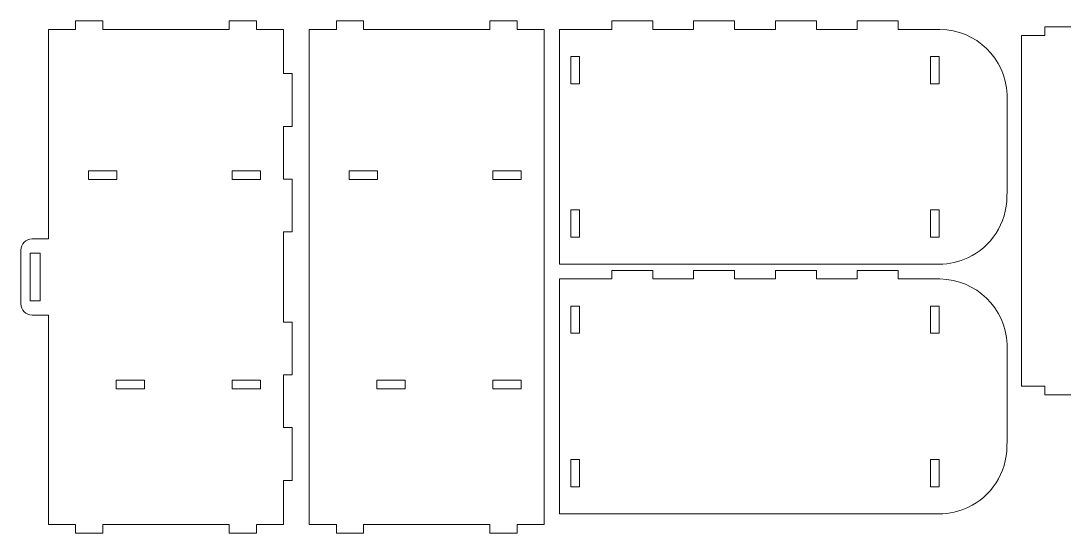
# Model space of a CAD drawing. Header units: millimetres. Extents: x -253 to 334, y -87 to 330.
# Drawn here: x -253.4 to 114.9, y -44.7 to 136.3 of the extents above; entities that cross this region are included whole.
import ezdxf

# ---------------------------------------------------------------- set-up
doc = ezdxf.new("R2010")
doc.units = ezdxf.units.MM
doc.header["$MEASUREMENT"] = 0
doc.layers.add('layer 1', color=7, linetype='Continuous')

msp = doc.modelspace()

# ---------------------------------------------------------------- linework, layer by layer
at = {"layer": 'layer 1', "color": 250, "lineweight": 9}
for points, knots in [([(-157.6151, 80.3692), (-157.6151, 80.3692), (-157.6151, 61.7329), (-157.6151, 61.7329), (-157.6151, 61.7329), (-157.6151, 61.7329), (-160.6151, 61.7329), (-160.6151, 61.7329), (-160.6151, 61.7329), (-160.6151, 61.7329), (-160.6151, 45.7783), (-160.6151, 45.7783), (-160.6151, 45.7783), (-160.6151, 45.7783), (-160.6151, 29.8239), (-160.6151, 29.8239), (-160.6151, 29.8239), (-160.6151, 29.8239), (-157.6151, 29.8239), (-157.6151, 29.8239), (-157.6151, 29.8239), (-157.6151, 29.8239), (-157.6151, 11.1875), (-157.6151, 11.1875), (-157.6151, 11.1875), (-157.6151, 11.1875), (-160.6151, 11.1875), (-160.6151, 11.1875), (-160.6151, 11.1875), (-160.6151, 11.1875), (-160.6151, -7.4489), (-160.6151, -7.4489), (-160.6151, -7.4489), (-160.6151, -7.4489), (-157.6151, -7.4489), (-157.6151, -7.4489), (-157.6151, -7.4489), (-157.6151, -7.4489), (-157.6151, -26.0852), (-157.6151, -26.0852), (-157.6151, -26.0852), (-157.6151, -26.0852), (-160.6151, -26.0852), (-160.6151, -26.0852), (-160.6151, -26.0852), (-160.6151, -26.0852), (-160.6151, -41.7216), (-160.6151, -41.7216), (-160.6151, -41.7216), (-160.6151, -41.7216), (-170.2151, -41.7216), (-170.2151, -41.7216), (-170.2151, -41.7216), (-170.2151, -41.7216), (-170.2151, -44.7216), (-170.2151, -44.7216), (-170.2151, -44.7216), (-170.2151, -44.7216), (-179.8151, -44.7216), (-179.8151, -44.7216), (-179.8151, -44.7216), (-179.8151, -44.7216), (-179.8151, -41.7216), (-179.8151, -41.7216), (-179.8151, -41.7216), (-179.8151, -41.7216), (-224.4151, -41.7216), (-224.4151, -41.7216), (-224.4151, -41.7216), (-224.4151, -41.7216), (-224.4151, -44.7216), (-224.4151, -44.7216), (-224.4151, -44.7216), (-224.4151, -44.7216), (-234.0151, -44.7216), (-234.0151, -44.7216), (-234.0151, -44.7216), (-234.0151, -44.7216), (-234.0151, -41.7216), (-234.0151, -41.7216), (-234.0151, -41.7216), (-234.0151, -41.7216), (-243.6151, -41.7216), (-243.6151, -41.7216), (-243.6151, -41.7216), (-243.6151, -41.7216), (-243.6151, 32.2848), (-243.6151, 32.2848), (-243.6151, 32.2848), (-243.6151, 32.2848), (-249.354, 32.2848), (-249.354, 32.2848), (-249.354, 32.2848), (-251.554, 32.2848), (-253.354, 34.0849), (-253.354, 36.2848), (-253.354, 36.2848), (-253.354, 36.2848), (-253.354, 55.2718), (-253.354, 55.2718), (-253.354, 55.2718), (-253.354, 57.4717), (-251.5539, 59.2718), (-249.354, 59.2718), (-249.354, 59.2718), (-249.354, 59.2718), (-243.6151, 59.2718), (-243.6151, 59.2718), (-243.6151, 59.2718), (-243.6151, 59.2718), (-243.6151, 133.2783), (-243.6151, 133.2783), (-243.6151, 133.2783), (-243.6151, 133.2783), (-234.0151, 133.2783), (-234.0151, 133.2783), (-234.0151, 133.2783), (-234.0151, 133.2783), (-234.0151, 136.2783), (-234.0151, 136.2783), (-234.0151, 136.2783), (-234.0151, 136.2783), (-224.4151, 136.2783), (-224.4151, 136.2783), (-224.4151, 136.2783), (-224.4151, 136.2783), (-224.4151, 133.2783), (-224.4151, 133.2783), (-224.4151, 133.2783), (-224.4151, 133.2783), (-179.8151, 133.2783), (-179.8151, 133.2783), (-179.8151, 133.2783), (-179.8151, 133.2783), (-179.8151, 136.2783), (-179.8151, 136.2783), (-179.8151, 136.2783), (-179.8151, 136.2783), (-170.2151, 136.2783), (-170.2151, 136.2783), (-170.2151, 136.2783), (-170.2151, 136.2783), (-170.2151, 133.2783), (-170.2151, 133.2783), (-170.2151, 133.2783), (-170.2151, 133.2783), (-160.6151, 133.2783), (-160.6151, 133.2783), (-160.6151, 133.2783), (-160.6151, 133.2783), (-160.6151, 117.6419), (-160.6151, 117.6419), (-160.6151, 117.6419), (-160.6151, 117.6419), (-157.6151, 117.6419), (-157.6151, 117.6419), (-157.6151, 117.6419), (-157.6151, 117.6419), (-157.6151, 99.0056), (-157.6151, 99.0056), (-157.6151, 99.0056), (-157.6151, 99.0056), (-160.6151, 99.0056), (-160.6151, 99.0056), (-160.6151, 99.0056), (-160.6151, 99.0056), (-160.6151, 80.3692), (-160.6151, 80.3692), (-160.6151, 80.3692), (-160.6151, 80.3692), (-157.6151, 80.3692), (-157.6151, 80.3692)], [0, 0, 0, 0, 0.02272727, 0.02272727, 0.02272727, 0.02272727, 0.04545455, 0.04545455, 0.04545455, 0.04545455, 0.06818182, 0.06818182, 0.06818182, 0.06818182, 0.09090909, 0.09090909, 0.09090909, 0.09090909, 0.11363636, 0.11363636, 0.11363636, 0.11363636, 0.13636364, 0.13636364, 0.13636364, 0.13636364, 0.15909091, 0.15909091, 0.15909091, 0.15909091, 0.18181818, 0.18181818, 0.18181818, 0.18181818, 0.20454545, 0.20454545, 0.20454545, 0.20454545, 0.22727273, 0.22727273, 0.22727273, 0.22727273, 0.25, 0.25, 0.25, 0.25, 0.27272727, 0.27272727, 0.27272727, 0.27272727, 0.29545455, 0.29545455, 0.29545455, 0.29545455, 0.31818182, 0.31818182, 0.31818182, 0.31818182, 0.34090909, 0.34090909, 0.34090909, 0.34090909, 0.36363636, 0.36363636, 0.36363636, 0.36363636, 0.38636364, 0.38636364, 0.38636364, 0.38636364, 0.40909091, 0.40909091, 0.40909091, 0.40909091, 0.43181818, 0.43181818, 0.43181818, 0.43181818, 0.45454545, 0.45454545, 0.45454545, 0.45454545, 0.47727273, 0.47727273, 0.47727273, 0.47727273, 0.5, 0.5, 0.5, 0.5, 0.52272727, 0.52272727, 0.52272727, 0.52272727, 0.54545455, 0.54545455, 0.54545455, 0.54545455, 0.56818182, 0.56818182, 0.56818182, 0.56818182, 0.59090909, 0.59090909, 0.59090909, 0.59090909, 0.61363636, 0.61363636, 0.61363636, 0.61363636, 0.63636364, 0.63636364, 0.63636364, 0.63636364, 0.65909091, 0.65909091, 0.65909091, 0.65909091, 0.68181818, 0.68181818, 0.68181818, 0.68181818, 0.70454545, 0.70454545, 0.70454545, 0.70454545, 0.72727273, 0.72727273, 0.72727273, 0.72727273, 0.75, 0.75, 0.75, 0.75, 0.77272727, 0.77272727, 0.77272727, 0.77272727, 0.79545455, 0.79545455, 0.79545455, 0.79545455, 0.81818182, 0.81818182, 0.81818182, 0.81818182, 0.84090909, 0.84090909, 0.84090909, 0.84090909, 0.86363636, 0.86363636, 0.86363636, 0.86363636, 0.88636364, 0.88636364, 0.88636364, 0.88636364, 0.90909091, 0.90909091, 0.90909091, 0.90909091, 0.93181818, 0.93181818, 0.93181818, 0.93181818, 0.95454545, 0.95454545, 0.95454545, 0.95454545, 1, 1, 1, 1]), ([(-151.6024, 133.2783), (-151.6024, 133.2783), (-151.6024, 59.2718), (-151.6024, 59.2718), (-151.6024, 59.2718), (-151.6024, 59.2718), (-151.6024, 32.2848), (-151.6024, 32.2848), (-151.6024, 32.2848), (-151.6024, 32.2848), (-151.6024, -41.7216), (-151.6024, -41.7216), (-151.6024, -41.7216), (-151.6024, -41.7216), (-142.0024, -41.7216), (-142.0024, -41.7216), (-142.0024, -41.7216), (-142.0024, -41.7216), (-142.0024, -44.7216), (-142.0024, -44.7216), (-142.0024, -44.7216), (-142.0024, -44.7216), (-132.4024, -44.7216), (-132.4024, -44.7216), (-132.4024, -44.7216), (-132.4024, -44.7216), (-132.4024, -41.7216), (-132.4024, -41.7216), (-132.4024, -41.7216), (-132.4024, -41.7216), (-87.8024, -41.7216), (-87.8024, -41.7216), (-87.8024, -41.7216), (-87.8024, -41.7216), (-87.8024, -44.7216), (-87.8024, -44.7216), (-87.8024, -44.7216), (-87.8024, -44.7216), (-78.2024, -44.7216), (-78.2024, -44.7216), (-78.2024, -44.7216), (-78.2024, -44.7216), (-78.2024, -41.7216), (-78.2024, -41.7216), (-78.2024, -41.7216), (-78.2024, -41.7216), (-68.6024, -41.7215), (-68.6024, -41.7215), (-68.6024, -41.7215), (-68.6024, -41.7215), (-68.6024, -26.0852), (-68.6024, -26.0852), (-68.6024, -26.0852), (-68.6024, -26.0852), (-68.6024, -7.4489), (-68.6024, -7.4489), (-68.6024, -7.4489), (-68.6024, -7.4489), (-68.6024, 11.1875), (-68.6024, 11.1875), (-68.6024, 11.1875), (-68.6024, 11.1875), (-68.6024, 29.8239), (-68.6024, 29.8239), (-68.6024, 29.8239), (-68.6024, 29.8239), (-68.6024, 61.7329), (-68.6024, 61.7329), (-68.6024, 61.7329), (-68.6024, 61.7329), (-68.6024, 80.3692), (-68.6024, 80.3692), (-68.6024, 80.3692), (-68.6024, 80.3692), (-68.6024, 99.0056), (-68.6024, 99.0056), (-68.6024, 99.0056), (-68.6024, 99.0056), (-68.6024, 117.6419), (-68.6024, 117.6419), (-68.6024, 117.6419), (-68.6024, 117.6419), (-68.6024, 133.2783), (-68.6024, 133.2783), (-68.6024, 133.2783), (-68.6024, 133.2783), (-78.2024, 133.2783), (-78.2024, 133.2783), (-78.2024, 133.2783), (-78.2024, 133.2783), (-78.2024, 136.2783), (-78.2024, 136.2783), (-78.2024, 136.2783), (-78.2024, 136.2783), (-87.8024, 136.2783), (-87.8024, 136.2783), (-87.8024, 136.2783), (-87.8024, 136.2783), (-87.8024, 133.2783), (-87.8024, 133.2783), (-87.8024, 133.2783), (-87.8024, 133.2783), (-132.4024, 133.2783), (-132.4024, 133.2783), (-132.4024, 133.2783), (-132.4024, 133.2783), (-132.4024, 136.2783), (-132.4024, 136.2783), (-132.4024, 136.2783), (-132.4024, 136.2783), (-142.0024, 136.2783), (-142.0024, 136.2783), (-142.0024, 136.2783), (-142.0024, 136.2783), (-142.0024, 133.2783), (-142.0024, 133.2783), (-142.0024, 133.2783), (-142.0024, 133.2783), (-151.6024, 133.2783), (-151.6024, 133.2783)], [0, 0, 0, 0, 0.03225806, 0.03225806, 0.03225806, 0.03225806, 0.06451613, 0.06451613, 0.06451613, 0.06451613, 0.09677419, 0.09677419, 0.09677419, 0.09677419, 0.12903226, 0.12903226, 0.12903226, 0.12903226, 0.16129032, 0.16129032, 0.16129032, 0.16129032, 0.19354839, 0.19354839, 0.19354839, 0.19354839, 0.22580645, 0.22580645, 0.22580645, 0.22580645, 0.25806452, 0.25806452, 0.25806452, 0.25806452, 0.29032258, 0.29032258, 0.29032258, 0.29032258, 0.32258065, 0.32258065, 0.32258065, 0.32258065, 0.35483871, 0.35483871, 0.35483871, 0.35483871, 0.38709677, 0.38709677, 0.38709677, 0.38709677, 0.41935484, 0.41935484, 0.41935484, 0.41935484, 0.4516129, 0.4516129, 0.4516129, 0.4516129, 0.48387097, 0.48387097, 0.48387097, 0.48387097, 0.51612903, 0.51612903, 0.51612903, 0.51612903, 0.5483871, 0.5483871, 0.5483871, 0.5483871, 0.58064516, 0.58064516, 0.58064516, 0.58064516, 0.61290323, 0.61290323, 0.61290323, 0.61290323, 0.64516129, 0.64516129, 0.64516129, 0.64516129, 0.67741935, 0.67741935, 0.67741935, 0.67741935, 0.70967742, 0.70967742, 0.70967742, 0.70967742, 0.74193548, 0.74193548, 0.74193548, 0.74193548, 0.77419355, 0.77419355, 0.77419355, 0.77419355, 0.80645161, 0.80645161, 0.80645161, 0.80645161, 0.83870968, 0.83870968, 0.83870968, 0.83870968, 0.87096774, 0.87096774, 0.87096774, 0.87096774, 0.90322581, 0.90322581, 0.90322581, 0.90322581, 0.93548387, 0.93548387, 0.93548387, 0.93548387, 1, 1, 1, 1]), ([(94.7645, 110.2794), (94.7704, 106.0117), (94.8167, 76.6194), (94.7396, 75.6093), (94.7396, 75.6093), (94.7053, 75.1603), (94.6639, 74.7166), (94.6157, 74.2783), (94.6157, 74.2783), (94.6157, 74.2783), (94.6726, 74.2783), (94.6726, 74.2783), (94.6726, 74.2783), (94.6726, 64.681), (89.0392, 56.3993), (80.8987, 52.5597), (80.8987, 52.5597), (77.8223, 51.1086), (74.3877, 50.292), (70.7639, 50.2783), (70.7639, 50.2783), (70.7639, 50.2783), (-56.2361, 50.2783), (-56.2361, 50.2783), (-56.2361, 50.2783), (-56.2361, 50.2783), (-63.2361, 50.2783), (-63.2361, 50.2783), (-63.2361, 50.2783), (-63.2361, 50.2783), (-63.2361, 133.2783), (-63.2361, 133.2783), (-63.2361, 133.2783), (-63.2361, 133.2783), (-56.2361, 133.2783), (-56.2361, 133.2783), (-56.2361, 133.2783), (-56.2361, 133.2783), (-44.7917, 133.2783), (-44.7917, 133.2783), (-44.7917, 133.2783), (-44.7917, 133.2783), (-44.7917, 136.2783), (-44.7917, 136.2783), (-44.7917, 136.2783), (-44.7917, 136.2783), (-30.3472, 136.2783), (-30.3472, 136.2783), (-30.3472, 136.2783), (-30.3472, 136.2783), (-30.3472, 133.2783), (-30.3472, 133.2783), (-30.3472, 133.2783), (-30.3472, 133.2783), (-15.9028, 133.2783), (-15.9028, 133.2783), (-15.9028, 133.2783), (-15.9028, 133.2783), (-15.9028, 136.2783), (-15.9028, 136.2783), (-15.9028, 136.2783), (-15.9028, 136.2783), (-1.4583, 136.2783), (-1.4583, 136.2783), (-1.4583, 136.2783), (-1.4583, 136.2783), (-1.4583, 133.2783), (-1.4583, 133.2783), (-1.4583, 133.2783), (-1.4583, 133.2783), (12.9861, 133.2783), (12.9861, 133.2783), (12.9861, 133.2783), (12.9861, 133.2783), (12.9861, 136.2783), (12.9861, 136.2783), (12.9861, 136.2783), (12.9861, 136.2783), (27.4306, 136.2783), (27.4306, 136.2783), (27.4306, 136.2783), (27.4306, 136.2783), (27.4306, 133.2783), (27.4306, 133.2783), (27.4306, 133.2783), (27.4306, 133.2783), (41.875, 133.2783), (41.875, 133.2783), (41.875, 133.2783), (41.875, 133.2783), (41.875, 136.2783), (41.875, 136.2783), (41.875, 136.2783), (41.875, 136.2783), (56.3195, 136.2783), (56.3195, 136.2783), (56.3195, 136.2783), (56.3195, 136.2783), (56.3195, 133.2783), (56.3195, 133.2783), (56.3195, 133.2783), (56.3195, 133.2783), (70.7639, 133.2783), (70.7639, 133.2783), (70.7639, 133.2783), (70.7709, 133.2783), (70.778, 133.2783), (70.785, 133.2783), (70.785, 133.2783), (70.8755, 133.2782), (70.966, 133.2777), (71.0563, 133.2768)], [0, 0, 0, 0, 0.03448276, 0.03448276, 0.03448276, 0.03448276, 0.06896552, 0.06896552, 0.06896552, 0.06896552, 0.10344828, 0.10344828, 0.10344828, 0.10344828, 0.13793103, 0.13793103, 0.13793103, 0.13793103, 0.17241379, 0.17241379, 0.17241379, 0.17241379, 0.20689655, 0.20689655, 0.20689655, 0.20689655, 0.24137931, 0.24137931, 0.24137931, 0.24137931, 0.27586207, 0.27586207, 0.27586207, 0.27586207, 0.31034483, 0.31034483, 0.31034483, 0.31034483, 0.34482759, 0.34482759, 0.34482759, 0.34482759, 0.37931034, 0.37931034, 0.37931034, 0.37931034, 0.4137931, 0.4137931, 0.4137931, 0.4137931, 0.44827586, 0.44827586, 0.44827586, 0.44827586, 0.48275862, 0.48275862, 0.48275862, 0.48275862, 0.51724138, 0.51724138, 0.51724138, 0.51724138, 0.55172414, 0.55172414, 0.55172414, 0.55172414, 0.5862069, 0.5862069, 0.5862069, 0.5862069, 0.62068966, 0.62068966, 0.62068966, 0.62068966, 0.65517241, 0.65517241, 0.65517241, 0.65517241, 0.68965517, 0.68965517, 0.68965517, 0.68965517, 0.72413793, 0.72413793, 0.72413793, 0.72413793, 0.75862069, 0.75862069, 0.75862069, 0.75862069, 0.79310345, 0.79310345, 0.79310345, 0.79310345, 0.82758621, 0.82758621, 0.82758621, 0.82758621, 0.86206897, 0.86206897, 0.86206897, 0.86206897, 0.89655172, 0.89655172, 0.89655172, 0.89655172, 0.93103448, 0.93103448, 0.93103448, 0.93103448, 1, 1, 1, 1]), ([(118.0348, 131.1549), (118.0348, 131.1549), (148.8765, 131.1549), (148.8765, 131.1549), (148.8765, 131.1549), (148.8765, 131.1549), (148.8765, 134.1549), (148.8765, 134.1549), (148.8765, 134.1549), (148.8765, 134.1549), (158.8765, 134.1549), (158.8765, 134.1549), (158.8765, 134.1549), (158.8765, 134.1549), (158.8765, 131.1549), (158.8765, 131.1549), (158.8765, 131.1549), (158.8765, 131.1549), (167.0557, 131.1549), (167.0557, 131.1549), (167.0557, 131.1549), (167.0557, 131.1549), (167.0557, 101.1549), (167.0557, 101.1549), (167.0557, 101.1549), (167.0557, 91.5299), (159.1807, 83.6549), (149.5557, 83.6549), (149.5557, 83.6549), (141.5476, 83.6549), (130.9557, 79.6631), (130.9557, 71.655), (130.9557, 71.655), (130.9557, 72.5521), (130.9577, 66.3442), (130.9609, 66.2469), (130.9609, 66.2469), (131.2224, 58.3813), (141.6505, 54.655), (149.5557, 54.655), (149.5557, 54.655), (159.1807, 54.655), (167.0557, 46.78), (167.0557, 37.155), (167.0557, 37.155), (167.0557, 37.155), (167.0557, 7.155), (167.0557, 7.155), (167.0557, 7.155), (167.0557, 7.155), (158.8765, 7.155), (158.8765, 7.155), (158.8765, 7.155), (158.8765, 7.155), (158.8765, 4.155), (158.8765, 4.155), (158.8765, 4.155), (158.8765, 4.155), (148.8765, 4.155), (148.8765, 4.155), (148.8765, 4.155), (148.8765, 4.155), (148.8765, 7.155), (148.8765, 7.155), (148.8765, 7.155), (148.8765, 7.155), (118.0348, 7.155), (118.0348, 7.155), (118.0348, 7.155), (118.0348, 7.155), (118.0348, 4.155), (118.0348, 4.155), (118.0348, 4.155), (118.0348, 4.155), (108.0348, 4.155), (108.0348, 4.155), (108.0348, 4.155), (108.0348, 4.155), (108.0348, 7.155), (108.0348, 7.155), (108.0348, 7.155), (108.0348, 7.155), (99.8557, 7.155), (99.8557, 7.155), (99.8557, 7.155), (99.8557, 7.155), (99.8557, 54.655), (99.8557, 54.655), (99.8557, 54.655), (99.8557, 54.655), (99.8557, 83.6549), (99.8557, 83.6549), (99.8557, 83.6549), (99.8557, 83.6549), (99.8557, 131.1549), (99.8557, 131.1549), (99.8557, 131.1549), (99.8557, 131.1549), (108.0348, 131.1549), (108.0348, 131.1549), (108.0348, 131.1549), (108.0348, 131.1549), (108.0348, 134.1549), (108.0348, 134.1549), (108.0348, 134.1549), (108.0348, 134.1549), (118.0348, 134.1549), (118.0348, 134.1549), (118.0348, 134.1549), (118.0348, 134.1549), (118.0348, 131.1549), (118.0348, 131.1549)], [0, 0, 0, 0, 0.03448276, 0.03448276, 0.03448276, 0.03448276, 0.06896552, 0.06896552, 0.06896552, 0.06896552, 0.10344828, 0.10344828, 0.10344828, 0.10344828, 0.13793103, 0.13793103, 0.13793103, 0.13793103, 0.17241379, 0.17241379, 0.17241379, 0.17241379, 0.20689655, 0.20689655, 0.20689655, 0.20689655, 0.24137931, 0.24137931, 0.24137931, 0.24137931, 0.27586207, 0.27586207, 0.27586207, 0.27586207, 0.31034483, 0.31034483, 0.31034483, 0.31034483, 0.34482759, 0.34482759, 0.34482759, 0.34482759, 0.37931034, 0.37931034, 0.37931034, 0.37931034, 0.4137931, 0.4137931, 0.4137931, 0.4137931, 0.44827586, 0.44827586, 0.44827586, 0.44827586, 0.48275862, 0.48275862, 0.48275862, 0.48275862, 0.51724138, 0.51724138, 0.51724138, 0.51724138, 0.55172414, 0.55172414, 0.55172414, 0.55172414, 0.5862069, 0.5862069, 0.5862069, 0.5862069, 0.62068966, 0.62068966, 0.62068966, 0.62068966, 0.65517241, 0.65517241, 0.65517241, 0.65517241, 0.68965517, 0.68965517, 0.68965517, 0.68965517, 0.72413793, 0.72413793, 0.72413793, 0.72413793, 0.75862069, 0.75862069, 0.75862069, 0.75862069, 0.79310345, 0.79310345, 0.79310345, 0.79310345, 0.82758621, 0.82758621, 0.82758621, 0.82758621, 0.86206897, 0.86206897, 0.86206897, 0.86206897, 0.89655172, 0.89655172, 0.89655172, 0.89655172, 0.93103448, 0.93103448, 0.93103448, 0.93103448, 1, 1, 1, 1]), ([(-56.2361, 114.0783), (-56.2361, 114.0783), (-56.2361, 123.6783), (-56.2361, 123.6783), (-56.2361, 123.6783), (-56.2361, 123.6783), (-59.2361, 123.6783), (-59.2361, 123.6783), (-59.2361, 123.6783), (-59.2361, 123.6783), (-59.2361, 114.0783), (-59.2361, 114.0783), (-59.2361, 114.0783), (-59.2361, 114.0783), (-56.2361, 114.0783), (-56.2361, 114.0783)], [0, 0, 0, 0, 0.2, 0.2, 0.2, 0.2, 0.4, 0.4, 0.4, 0.4, 0.6, 0.6, 0.6, 0.6, 1, 1, 1, 1]), ([(67.7639, 123.6783), (67.7639, 123.6783), (67.7639, 114.0783), (67.7639, 114.0783), (67.7639, 114.0783), (67.7639, 114.0783), (70.7639, 114.0783), (70.7639, 114.0783), (70.7639, 114.0783), (70.7639, 114.0783), (70.7639, 123.6783), (70.7639, 123.6783), (70.7639, 123.6783), (70.7639, 123.6783), (67.7639, 123.6783), (67.7639, 123.6783)], [0, 0, 0, 0, 0.2, 0.2, 0.2, 0.2, 0.4, 0.4, 0.4, 0.4, 0.6, 0.6, 0.6, 0.6, 1, 1, 1, 1]), ([(-229.5359, 80.2784), (-229.5359, 80.2784), (-219.5359, 80.2784), (-219.5359, 80.2784), (-219.5359, 80.2784), (-219.5359, 80.2784), (-219.5359, 83.2784), (-219.5359, 83.2784), (-219.5359, 83.2784), (-219.5359, 83.2784), (-229.5359, 83.2784), (-229.5359, 83.2784), (-229.5359, 83.2784), (-229.5359, 83.2784), (-229.5359, 80.2784), (-229.5359, 80.2784)], [0, 0, 0, 0, 0.2, 0.2, 0.2, 0.2, 0.4, 0.4, 0.4, 0.4, 0.6, 0.6, 0.6, 0.6, 1, 1, 1, 1]), ([(-178.7943, 80.2784), (-178.7943, 80.2784), (-168.7943, 80.2784), (-168.7943, 80.2784), (-168.7943, 80.2784), (-168.7943, 80.2784), (-168.7943, 83.2784), (-168.7943, 83.2784), (-168.7943, 83.2784), (-168.7943, 83.2784), (-178.7943, 83.2784), (-178.7943, 83.2784), (-178.7943, 83.2784), (-178.7943, 83.2784), (-178.7943, 80.2784), (-178.7943, 80.2784)], [0, 0, 0, 0, 0.2, 0.2, 0.2, 0.2, 0.4, 0.4, 0.4, 0.4, 0.6, 0.6, 0.6, 0.6, 1, 1, 1, 1]), ([(-127.5232, 83.2784), (-127.5232, 83.2784), (-127.5232, 80.2784), (-127.5232, 80.2784), (-127.5232, 80.2784), (-127.5232, 80.2784), (-137.5232, 80.2784), (-137.5232, 80.2784), (-137.5232, 80.2784), (-137.5232, 80.2784), (-137.5232, 83.2784), (-137.5232, 83.2784), (-137.5232, 83.2784), (-137.5232, 83.2784), (-127.5232, 83.2784), (-127.5232, 83.2784)], [0, 0, 0, 0, 0.2, 0.2, 0.2, 0.2, 0.4, 0.4, 0.4, 0.4, 0.6, 0.6, 0.6, 0.6, 1, 1, 1, 1]), ([(-86.7816, 83.2784), (-86.7816, 83.2784), (-76.7816, 83.2784), (-76.7816, 83.2784), (-76.7816, 83.2784), (-76.7816, 83.2784), (-76.7816, 80.2784), (-76.7816, 80.2784), (-76.7816, 80.2784), (-76.7816, 80.2784), (-86.7816, 80.2784), (-86.7816, 80.2784), (-86.7816, 80.2784), (-86.7816, 80.2784), (-86.7816, 83.2784), (-86.7816, 83.2784)], [0, 0, 0, 0, 0.2, 0.2, 0.2, 0.2, 0.4, 0.4, 0.4, 0.4, 0.6, 0.6, 0.6, 0.6, 1, 1, 1, 1]), ([(-56.2361, 69.4783), (-56.2361, 69.4783), (-59.2361, 69.4783), (-59.2361, 69.4783), (-59.2361, 69.4783), (-59.2361, 69.4783), (-59.2361, 59.8783), (-59.2361, 59.8783), (-59.2361, 59.8783), (-59.2361, 59.8783), (-56.2361, 59.8783), (-56.2361, 59.8783), (-56.2361, 59.8783), (-56.2361, 59.8783), (-56.2361, 69.4783), (-56.2361, 69.4783)], [0, 0, 0, 0, 0.2, 0.2, 0.2, 0.2, 0.4, 0.4, 0.4, 0.4, 0.6, 0.6, 0.6, 0.6, 1, 1, 1, 1]), ([(67.7639, 69.4783), (67.7639, 69.4783), (67.7639, 59.8783), (67.7639, 59.8783), (67.7639, 59.8783), (67.7639, 59.8783), (70.7639, 59.8783), (70.7639, 59.8783), (70.7639, 59.8783), (70.7639, 59.8783), (70.7639, 69.4783), (70.7639, 69.4783), (70.7639, 69.4783), (70.7639, 69.4783), (67.7639, 69.4783), (67.7639, 69.4783)], [0, 0, 0, 0, 0.2, 0.2, 0.2, 0.2, 0.4, 0.4, 0.4, 0.4, 0.6, 0.6, 0.6, 0.6, 1, 1, 1, 1]), ([(-246.5517, 37.3645), (-246.5517, 37.3645), (-246.5517, 54.1922), (-246.5517, 54.1922), (-246.5517, 54.1922), (-246.5517, 54.1922), (-250.0517, 54.1922), (-250.0517, 54.1922), (-250.0517, 54.1922), (-250.0517, 54.1922), (-250.0517, 37.3645), (-250.0517, 37.3645), (-250.0517, 37.3645), (-250.0517, 37.3645), (-246.5517, 37.3645), (-246.5517, 37.3645)], [0, 0, 0, 0, 0.2, 0.2, 0.2, 0.2, 0.4, 0.4, 0.4, 0.4, 0.6, 0.6, 0.6, 0.6, 1, 1, 1, 1]), ([(94.7645, 22.0849), (94.7704, 17.8172), (94.8167, -11.5751), (94.7396, -12.5852), (94.7396, -12.5852), (94.7053, -13.0342), (94.6639, -13.4779), (94.6157, -13.9162), (94.6157, -13.9162), (94.6157, -13.9162), (94.6726, -13.9162), (94.6726, -13.9162), (94.6726, -13.9162), (94.6726, -23.5135), (89.0392, -31.7952), (80.8987, -35.6348), (80.8987, -35.6348), (77.8223, -37.0859), (74.3877, -37.9025), (70.7639, -37.9162), (70.7639, -37.9162), (70.7639, -37.9162), (-56.2361, -37.9162), (-56.2361, -37.9162), (-56.2361, -37.9162), (-56.2361, -37.9162), (-63.2361, -37.9162), (-63.2361, -37.9162), (-63.2361, -37.9162), (-63.2361, -37.9162), (-63.2361, 45.0838), (-63.2361, 45.0838), (-63.2361, 45.0838), (-63.2361, 45.0838), (-56.2361, 45.0838), (-56.2361, 45.0838), (-56.2361, 45.0838), (-56.2361, 45.0838), (-44.7917, 45.0838), (-44.7917, 45.0838), (-44.7917, 45.0838), (-44.7917, 45.0838), (-44.7917, 48.0838), (-44.7917, 48.0838), (-44.7917, 48.0838), (-44.7917, 48.0838), (-30.3472, 48.0838), (-30.3472, 48.0838), (-30.3472, 48.0838), (-30.3472, 48.0838), (-30.3472, 45.0838), (-30.3472, 45.0838), (-30.3472, 45.0838), (-30.3472, 45.0838), (-15.9028, 45.0838), (-15.9028, 45.0838), (-15.9028, 45.0838), (-15.9028, 45.0838), (-15.9028, 48.0838), (-15.9028, 48.0838), (-15.9028, 48.0838), (-15.9028, 48.0838), (-1.4583, 48.0838), (-1.4583, 48.0838), (-1.4583, 48.0838), (-1.4583, 48.0838), (-1.4583, 45.0838), (-1.4583, 45.0838), (-1.4583, 45.0838), (-1.4583, 45.0838), (12.9861, 45.0838), (12.9861, 45.0838), (12.9861, 45.0838), (12.9861, 45.0838), (12.9861, 48.0838), (12.9861, 48.0838), (12.9861, 48.0838), (12.9861, 48.0838), (27.4306, 48.0838), (27.4306, 48.0838), (27.4306, 48.0838), (27.4306, 48.0838), (27.4306, 45.0838), (27.4306, 45.0838), (27.4306, 45.0838), (27.4306, 45.0838), (41.875, 45.0838), (41.875, 45.0838), (41.875, 45.0838), (41.875, 45.0838), (41.875, 48.0838), (41.875, 48.0838), (41.875, 48.0838), (41.875, 48.0838), (56.3195, 48.0838), (56.3195, 48.0838), (56.3195, 48.0838), (56.3195, 48.0838), (56.3195, 45.0838), (56.3195, 45.0838), (56.3195, 45.0838), (56.3195, 45.0838), (70.7639, 45.0838), (70.7639, 45.0838), (70.7639, 45.0838), (70.7709, 45.0838), (70.778, 45.0838), (70.785, 45.0838), (70.785, 45.0838), (70.8755, 45.0837), (70.966, 45.0832), (71.0563, 45.0823)], [0, 0, 0, 0, 0.03448276, 0.03448276, 0.03448276, 0.03448276, 0.06896552, 0.06896552, 0.06896552, 0.06896552, 0.10344828, 0.10344828, 0.10344828, 0.10344828, 0.13793103, 0.13793103, 0.13793103, 0.13793103, 0.17241379, 0.17241379, 0.17241379, 0.17241379, 0.20689655, 0.20689655, 0.20689655, 0.20689655, 0.24137931, 0.24137931, 0.24137931, 0.24137931, 0.27586207, 0.27586207, 0.27586207, 0.27586207, 0.31034483, 0.31034483, 0.31034483, 0.31034483, 0.34482759, 0.34482759, 0.34482759, 0.34482759, 0.37931034, 0.37931034, 0.37931034, 0.37931034, 0.4137931, 0.4137931, 0.4137931, 0.4137931, 0.44827586, 0.44827586, 0.44827586, 0.44827586, 0.48275862, 0.48275862, 0.48275862, 0.48275862, 0.51724138, 0.51724138, 0.51724138, 0.51724138, 0.55172414, 0.55172414, 0.55172414, 0.55172414, 0.5862069, 0.5862069, 0.5862069, 0.5862069, 0.62068966, 0.62068966, 0.62068966, 0.62068966, 0.65517241, 0.65517241, 0.65517241, 0.65517241, 0.68965517, 0.68965517, 0.68965517, 0.68965517, 0.72413793, 0.72413793, 0.72413793, 0.72413793, 0.75862069, 0.75862069, 0.75862069, 0.75862069, 0.79310345, 0.79310345, 0.79310345, 0.79310345, 0.82758621, 0.82758621, 0.82758621, 0.82758621, 0.86206897, 0.86206897, 0.86206897, 0.86206897, 0.89655172, 0.89655172, 0.89655172, 0.89655172, 0.93103448, 0.93103448, 0.93103448, 0.93103448, 1, 1, 1, 1]), ([(-56.2361, 25.8838), (-56.2361, 25.8838), (-56.2361, 35.4838), (-56.2361, 35.4838), (-56.2361, 35.4838), (-56.2361, 35.4838), (-59.2361, 35.4838), (-59.2361, 35.4838), (-59.2361, 35.4838), (-59.2361, 35.4838), (-59.2361, 25.8838), (-59.2361, 25.8838), (-59.2361, 25.8838), (-59.2361, 25.8838), (-56.2361, 25.8838), (-56.2361, 25.8838)], [0, 0, 0, 0, 0.2, 0.2, 0.2, 0.2, 0.4, 0.4, 0.4, 0.4, 0.6, 0.6, 0.6, 0.6, 1, 1, 1, 1]), ([(67.7639, 35.4838), (67.7639, 35.4838), (67.7639, 25.8838), (67.7639, 25.8838), (67.7639, 25.8838), (67.7639, 25.8838), (70.7639, 25.8838), (70.7639, 25.8838), (70.7639, 25.8838), (70.7639, 25.8838), (70.7639, 35.4838), (70.7639, 35.4838), (70.7639, 35.4838), (70.7639, 35.4838), (67.7639, 35.4838), (67.7639, 35.4838)], [0, 0, 0, 0, 0.2, 0.2, 0.2, 0.2, 0.4, 0.4, 0.4, 0.4, 0.6, 0.6, 0.6, 0.6, 1, 1, 1, 1]), ([(-209.6813, 9.2784), (-209.6813, 9.2784), (-219.6813, 9.2784), (-219.6813, 9.2784), (-219.6813, 9.2784), (-219.6813, 9.2784), (-219.6813, 6.2784), (-219.6813, 6.2784), (-219.6813, 6.2784), (-219.6813, 6.2784), (-209.6813, 6.2784), (-209.6813, 6.2784), (-209.6813, 6.2784), (-209.6813, 6.2784), (-209.6813, 9.2784), (-209.6813, 9.2784)], [0, 0, 0, 0, 0.2, 0.2, 0.2, 0.2, 0.4, 0.4, 0.4, 0.4, 0.6, 0.6, 0.6, 0.6, 1, 1, 1, 1]), ([(-168.7943, 9.2784), (-168.7943, 9.2784), (-178.7943, 9.2784), (-178.7943, 9.2784), (-178.7943, 9.2784), (-178.7943, 9.2784), (-178.7943, 6.2784), (-178.7943, 6.2784), (-178.7943, 6.2784), (-178.7943, 6.2784), (-168.7943, 6.2784), (-168.7943, 6.2784), (-168.7943, 6.2784), (-168.7943, 6.2784), (-168.7943, 9.2784), (-168.7943, 9.2784)], [0, 0, 0, 0, 0.2, 0.2, 0.2, 0.2, 0.4, 0.4, 0.4, 0.4, 0.6, 0.6, 0.6, 0.6, 1, 1, 1, 1]), ([(-127.6686, 9.2784), (-127.6686, 9.2784), (-117.6686, 9.2784), (-117.6686, 9.2784), (-117.6686, 9.2784), (-117.6686, 9.2784), (-117.6686, 6.2784), (-117.6686, 6.2784), (-117.6686, 6.2784), (-117.6686, 6.2784), (-127.6686, 6.2784), (-127.6686, 6.2784), (-127.6686, 6.2784), (-127.6686, 6.2784), (-127.6686, 9.2784), (-127.6686, 9.2784)], [0, 0, 0, 0, 0.2, 0.2, 0.2, 0.2, 0.4, 0.4, 0.4, 0.4, 0.6, 0.6, 0.6, 0.6, 1, 1, 1, 1]), ([(-86.7816, 9.2784), (-86.7816, 9.2784), (-76.7816, 9.2784), (-76.7816, 9.2784), (-76.7816, 9.2784), (-76.7816, 9.2784), (-76.7816, 6.2784), (-76.7816, 6.2784), (-76.7816, 6.2784), (-76.7816, 6.2784), (-86.7816, 6.2784), (-86.7816, 6.2784), (-86.7816, 6.2784), (-86.7816, 6.2784), (-86.7816, 9.2784), (-86.7816, 9.2784)], [0, 0, 0, 0, 0.2, 0.2, 0.2, 0.2, 0.4, 0.4, 0.4, 0.4, 0.6, 0.6, 0.6, 0.6, 1, 1, 1, 1]), ([(-56.2361, -18.7162), (-56.2361, -18.7162), (-59.2361, -18.7162), (-59.2361, -18.7162), (-59.2361, -18.7162), (-59.2361, -18.7162), (-59.2361, -28.3162), (-59.2361, -28.3162), (-59.2361, -28.3162), (-59.2361, -28.3162), (-56.2361, -28.3162), (-56.2361, -28.3162), (-56.2361, -28.3162), (-56.2361, -28.3162), (-56.2361, -18.7162), (-56.2361, -18.7162)], [0, 0, 0, 0, 0.2, 0.2, 0.2, 0.2, 0.4, 0.4, 0.4, 0.4, 0.6, 0.6, 0.6, 0.6, 1, 1, 1, 1]), ([(67.7639, -18.7162), (67.7639, -18.7162), (67.7639, -28.3162), (67.7639, -28.3162), (67.7639, -28.3162), (67.7639, -28.3162), (70.7639, -28.3162), (70.7639, -28.3162), (70.7639, -28.3162), (70.7639, -28.3162), (70.7639, -18.7162), (70.7639, -18.7162), (70.7639, -18.7162), (70.7639, -18.7162), (67.7639, -18.7162), (67.7639, -18.7162)], [0, 0, 0, 0, 0.2, 0.2, 0.2, 0.2, 0.4, 0.4, 0.4, 0.4, 0.6, 0.6, 0.6, 0.6, 1, 1, 1, 1])]:
    msp.add_open_spline(points, degree=3, knots=knots, dxfattribs=at)
for points in [[(71.0563, 133.2768), (83.8516, 133.1351), (94.2434, 122.9803), (94.7645, 110.2794)], [(71.0563, 45.0823), (83.8516, 44.9406), (94.2434, 34.7858), (94.7645, 22.0849)]]:
    msp.add_open_spline(points, degree=3, dxfattribs=at)

doc.saveas('drawing.dxf')
